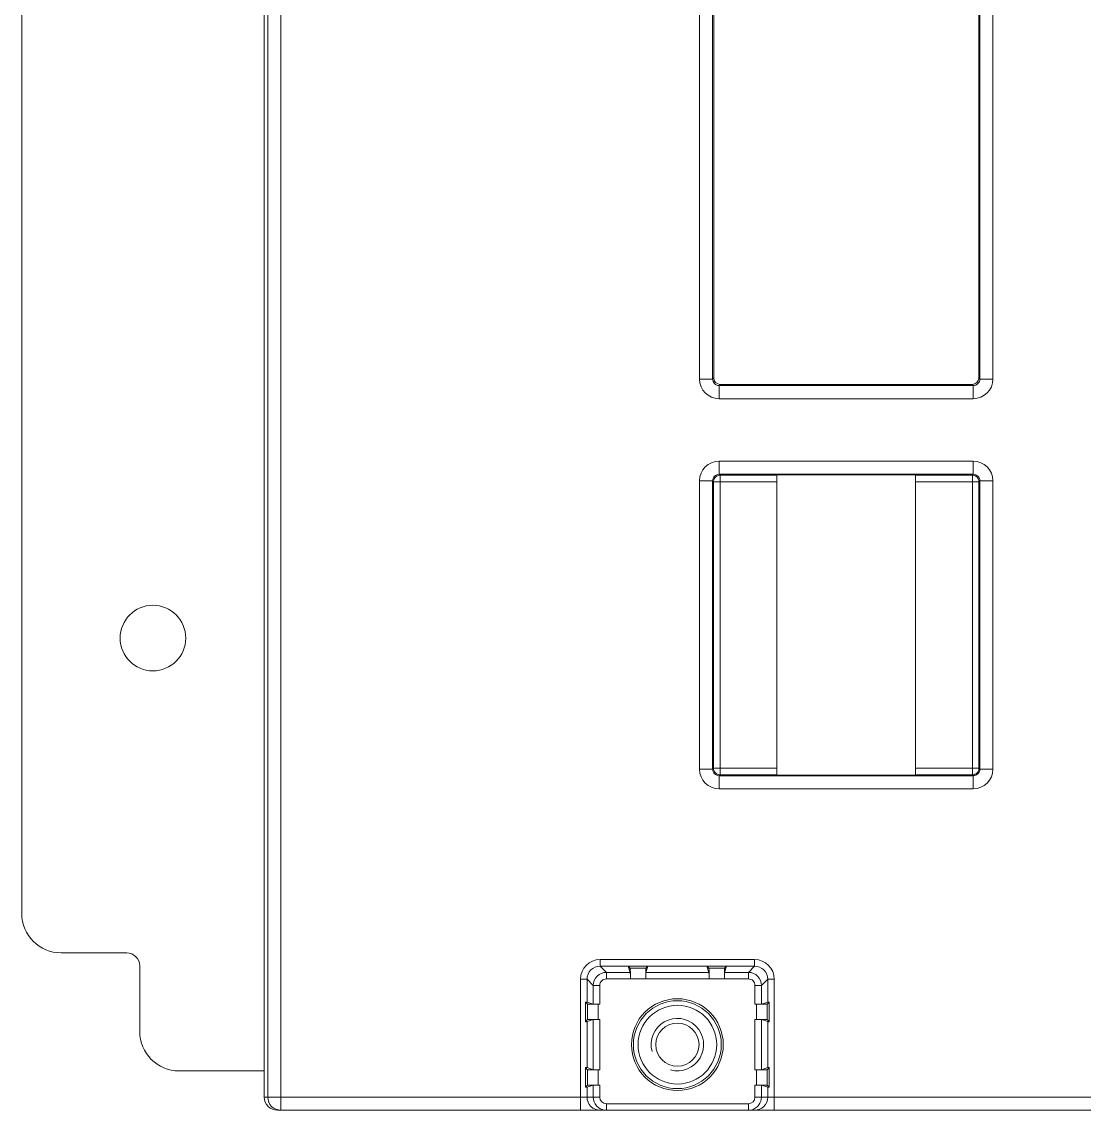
# Model space of a CAD drawing. Header units: millimetres. Extents: x 33157 to 59611, y -29750 to 1750.
# Drawn here: x 54884 to 54965, y 208.7 to 291.7 of the extents above; entities that cross this region are included whole.
import ezdxf

# ---------------------------------------------------------------- set-up
doc = ezdxf.new("R2010")
doc.units = ezdxf.units.MM
doc.layers.add('layer 1', color=7, linetype='Continuous', lineweight=18)
doc.layers.add('YOUCEGUDINGEDXF_CONTINUOUS_LINE', color=7, linetype='Continuous', lineweight=18)

msp = doc.modelspace()

# ---------------------------------------------------------------- linework, layer by layer
at = {"layer": 'layer 1', "lineweight": 9}
for p, q in [((54903.77, 374.666), (54903.77, 208.666)), ((54902.505, 373.666), (54902.505, 209.666)), ((54902.77, 373.666), (54902.77, 209.666)), ((54935.693, 319.257), (54935.693, 264.425)), ((54936.693, 319.257), (54936.693, 264.425)), ((54936.779, 319.172), (54936.779, 264.51)), ((54956.991, 319.172), (54956.991, 264.51)), ((54957.076, 319.257), (54957.076, 264.425)), ((54958.076, 319.257), (54958.076, 264.425)), ((54936.693, 264.425), (54936.693, 264.425)), ((54936.779, 264.51), (54936.779, 264.51)), ((54937.279, 264.01), (54937.279, 264.01)), ((54956.491, 264.01), (54956.491, 264.01)), ((54958.076, 264.425), (54958.076, 264.425)), ((54937.193, 263.925), (54937.193, 263.925)), ((54937.193, 263.925), (54937.193, 262.925)), ((54956.576, 263.925), (54956.576, 263.925)), ((54956.576, 263.925), (54956.576, 262.925)), ((54956.576, 263.925), (54956.576, 263.925)), ((54956.576, 262.925), (54956.576, 262.925)), ((54937.193, 258.157), (54937.193, 258.157)), ((54937.193, 258.157), (54937.193, 257.157)), ((54956.576, 258.157), (54956.576, 258.157)), ((54956.576, 258.157), (54956.576, 257.157)), ((54956.576, 258.157), (54956.576, 258.157)), ((54935.693, 256.657), (54935.693, 256.657)), ((54935.693, 256.657), (54935.693, 234.675)), ((54936.693, 256.657), (54936.693, 256.657)), ((54936.693, 256.657), (54936.693, 234.675)), ((54936.693, 256.657), (54936.693, 256.657)), ((54936.762, 256.589), (54936.762, 256.589)), ((54936.762, 256.589), (54936.762, 234.743)), ((54937.262, 257.089), (54937.262, 257.089)), ((54937.262, 257.089), (54937.262, 234.243)), ((54941.598, 256.589), (54941.598, 256.589)), ((54941.598, 256.589), (54941.598, 234.743)), ((54941.598, 256.589), (54941.598, 256.589)), ((54941.602, 257.089), (54941.602, 257.089)), ((54941.633, 257.12), (54941.633, 257.12)), ((54952.137, 257.12), (54952.137, 257.12)), ((54952.172, 256.589), (54952.172, 256.589)), ((54952.172, 256.589), (54952.172, 234.743)), ((54956.508, 257.089), (54956.508, 257.089)), ((54956.508, 257.089), (54956.508, 234.243)), ((54956.508, 257.089), (54956.508, 257.089)), ((54956.576, 257.157), (54956.576, 257.157)), ((54956.576, 257.157), (54956.576, 257.157)), ((54957.008, 256.589), (54957.008, 256.589)), ((54957.008, 256.589), (54957.008, 234.743)), ((54957.008, 256.589), (54957.008, 256.589)), ((54957.076, 256.657), (54957.076, 256.657)), ((54957.076, 256.657), (54957.076, 234.675)), ((54957.076, 256.657), (54957.076, 256.657)), ((54958.076, 256.657), (54958.076, 256.657)), ((54958.076, 256.657), (54958.076, 234.675)), ((54958.076, 256.657), (54958.076, 256.657)), ((54936.693, 234.675), (54936.693, 234.675)), ((54936.762, 234.743), (54936.762, 234.743)), ((54937.193, 234.175), (54937.193, 234.175)), ((54937.193, 234.175), (54937.193, 233.175)), ((54937.262, 234.243), (54937.262, 234.243)), ((54941.598, 234.743), (54941.598, 234.743)), ((54941.602, 234.243), (54941.602, 234.243)), ((54952.137, 234.212), (54952.137, 234.212)), ((54952.167, 234.243), (54952.167, 234.243)), ((54956.508, 234.243), (54956.508, 234.243)), ((54956.576, 234.175), (54956.576, 234.175)), ((54956.576, 234.175), (54956.576, 233.175)), ((54956.576, 234.175), (54956.576, 234.175)), ((54957.008, 234.743), (54957.008, 234.743)), ((54958.076, 234.675), (54958.076, 234.675)), ((54956.576, 233.175), (54956.576, 233.175)), ((54928.117, 220.153), (54928.117, 220.153)), ((54928.117, 220.153), (54928.117, 219.653)), ((54939.892, 220.153), (54939.892, 220.153)), ((54939.892, 220.153), (54939.892, 219.653)), ((54939.892, 220.153), (54939.892, 220.153)), ((54928.589, 219.181), (54928.589, 219.181)), ((54928.589, 219.181), (54928.589, 218.681)), ((54930.259, 219.653), (54930.259, 219.653)), ((54930.416, 219.181), (54930.416, 219.181)), ((54931.596, 219.507), (54931.596, 219.507)), ((54931.751, 219.663), (54931.751, 219.663)), ((54931.751, 219.663), (54931.751, 219.663)), ((54931.751, 219.653), (54931.751, 219.653)), ((54936.259, 219.653), (54936.259, 219.653)), ((54936.416, 219.181), (54936.416, 219.181)), ((54937.596, 219.507), (54937.596, 219.507)), ((54937.751, 219.663), (54937.751, 219.663)), ((54937.751, 219.663), (54937.751, 219.663)), ((54937.751, 219.653), (54937.751, 219.653)), ((54939.42, 219.181), (54939.42, 219.181)), ((54939.42, 219.181), (54939.42, 218.681)), ((54939.42, 219.181), (54939.42, 219.181)), ((54939.892, 219.653), (54939.892, 219.653)), ((54939.892, 219.653), (54939.892, 219.653)), ((54926.618, 218.654), (54926.618, 218.654)), ((54926.618, 218.654), (54926.618, 208.666)), ((54927.118, 218.654), (54927.118, 218.654)), ((54927.118, 218.654), (54927.118, 216.912)), ((54927.118, 218.654), (54927.118, 218.654)), ((54930.421, 218.694), (54930.421, 218.694)), ((54937.589, 218.694), (54937.589, 218.694)), ((54940.892, 218.654), (54940.892, 218.654)), ((54940.892, 218.654), (54940.892, 216.912)), ((54940.892, 218.654), (54940.892, 218.654)), ((54941.392, 218.654), (54941.392, 218.654)), ((54941.392, 218.654), (54941.392, 208.666)), ((54941.392, 218.654), (54941.392, 218.654)), ((54927.59, 218.182), (54927.59, 218.182)), ((54927.59, 218.182), (54927.59, 216.755)), ((54928.089, 218.182), (54928.089, 218.182)), ((54928.089, 218.182), (54928.089, 216.75)), ((54928.089, 218.182), (54928.089, 218.182)), ((54939.92, 218.182), (54939.92, 218.182)), ((54939.92, 218.182), (54939.92, 216.75)), ((54940.42, 218.182), (54940.42, 218.182)), ((54940.42, 218.182), (54940.42, 216.755)), ((54940.42, 218.182), (54940.42, 218.182)), ((54927.006, 216.914), (54927.006, 216.914)), ((54927.006, 216.914), (54927.006, 215.418)), ((54927.164, 216.757), (54927.164, 216.757)), ((54927.164, 216.757), (54927.164, 215.575)), ((54927.964, 216.75), (54927.964, 216.75)), ((54927.964, 216.75), (54927.964, 215.582)), ((54928.089, 216.75), (54928.089, 216.75)), ((54940.046, 216.75), (54940.046, 216.75)), ((54940.046, 216.75), (54940.046, 215.582)), ((54940.046, 216.75), (54940.046, 216.75)), ((54940.846, 216.757), (54940.846, 216.757)), ((54940.846, 216.757), (54940.846, 215.575)), ((54940.892, 216.912), (54940.892, 216.912)), ((54941.003, 216.914), (54941.003, 216.914)), ((54941.003, 216.914), (54941.003, 215.418)), ((54941.003, 216.914), (54941.003, 216.914)), ((54927.118, 215.42), (54927.118, 215.42)), ((54927.118, 215.42), (54927.118, 211.912)), ((54927.164, 215.575), (54927.164, 215.575)), ((54927.59, 215.578), (54927.59, 215.578)), ((54927.59, 215.578), (54927.59, 211.755)), ((54927.59, 215.578), (54927.59, 215.578)), ((54928.089, 215.582), (54928.089, 215.582)), ((54928.089, 215.582), (54928.089, 211.75)), ((54928.089, 215.582), (54928.089, 215.582)), ((54939.92, 215.582), (54939.92, 215.582)), ((54939.92, 215.582), (54939.92, 211.75)), ((54940.046, 215.582), (54940.046, 215.582)), ((54940.42, 215.578), (54940.42, 215.578)), ((54940.42, 215.578), (54940.42, 211.755)), ((54940.892, 215.42), (54940.892, 215.42)), ((54940.892, 215.42), (54940.892, 211.912)), ((54927.006, 211.914), (54927.006, 211.914)), ((54927.006, 211.914), (54927.006, 210.418)), ((54927.164, 211.757), (54927.164, 211.757)), ((54927.164, 211.757), (54927.164, 210.575)), ((54927.964, 211.75), (54927.964, 211.75)), ((54927.964, 211.75), (54927.964, 210.582)), ((54928.089, 211.75), (54928.089, 211.75)), ((54940.046, 211.75), (54940.046, 211.75)), ((54940.046, 211.75), (54940.046, 210.582)), ((54940.046, 211.75), (54940.046, 211.75)), ((54940.846, 211.757), (54940.846, 211.757)), ((54940.846, 211.757), (54940.846, 210.575)), ((54940.892, 211.912), (54940.892, 211.912)), ((54941.003, 211.914), (54941.003, 211.914)), ((54941.003, 211.914), (54941.003, 210.418)), ((54941.003, 211.914), (54941.003, 211.914)), ((54927.118, 210.42), (54927.118, 210.42)), ((54927.118, 210.42), (54927.118, 209.666)), ((54927.164, 210.575), (54927.164, 210.575)), ((54927.59, 210.578), (54927.59, 210.578)), ((54927.59, 210.578), (54927.59, 209.666)), ((54927.59, 210.578), (54927.59, 210.578)), ((54928.089, 210.582), (54928.089, 210.582)), ((54928.089, 210.582), (54928.089, 209.666)), ((54928.089, 210.582), (54928.089, 210.582)), ((54939.92, 210.582), (54939.92, 210.582)), ((54939.92, 210.582), (54939.92, 209.666)), ((54940.046, 210.582), (54940.046, 210.582)), ((54940.42, 210.578), (54940.42, 210.578)), ((54940.42, 210.578), (54940.42, 209.666)), ((54940.892, 210.42), (54940.892, 210.42)), ((54940.892, 210.42), (54940.892, 209.666)), ((54928.089, 209.666), (54928.089, 209.666)), ((54928.59, 209.166), (54928.59, 209.166)), ((54928.59, 209.166), (54928.59, 208.666)), ((54939.42, 209.166), (54939.42, 209.166)), ((54939.42, 209.166), (54939.42, 208.666)), ((54939.42, 209.166), (54939.42, 209.166))]:
    msp.add_line(p, q, dxfattribs=at)
for points in [[(54935.693, 264.425), (54935.693, 264.425), (54936.693, 264.425), (54936.693, 264.425)], [(54935.694, 264.425), (54935.694, 263.596), (54936.365, 262.925), (54937.193, 262.925)], [(54936.779, 264.51), (54936.779, 264.51), (54936.693, 264.425), (54936.693, 264.425)], [(54936.779, 264.51), (54936.779, 264.234), (54937.003, 264.01), (54937.279, 264.01)], [(54956.491, 264.01), (54956.491, 264.01), (54937.279, 264.01), (54937.279, 264.01)], [(54937.279, 264.01), (54937.279, 264.01), (54937.193, 263.925), (54937.193, 263.925)], [(54956.491, 264.01), (54956.491, 264.01), (54956.576, 263.925), (54956.576, 263.925)], [(54956.491, 264.01), (54956.767, 264.01), (54956.991, 264.234), (54956.991, 264.51)], [(54956.576, 262.925), (54957.405, 262.925), (54958.076, 263.596), (54958.076, 264.425)], [(54956.991, 264.51), (54956.991, 264.51), (54957.076, 264.425), (54957.076, 264.425)], [(54958.076, 264.425), (54958.076, 264.425), (54957.076, 264.425), (54957.076, 264.425)], [(54956.576, 263.925), (54956.576, 263.925), (54937.193, 263.925), (54937.193, 263.925)], [(54956.576, 262.925), (54956.576, 262.925), (54937.193, 262.925), (54937.193, 262.925)], [(54937.193, 258.157), (54936.365, 258.157), (54935.694, 257.486), (54935.693, 256.657)], [(54937.193, 258.157), (54937.193, 258.157), (54956.576, 258.157), (54956.576, 258.157)], [(54958.076, 256.657), (54958.076, 257.486), (54957.405, 258.157), (54956.576, 258.157)], [(54935.693, 256.657), (54935.693, 256.657), (54936.693, 256.657), (54936.693, 256.657)], [(54936.762, 256.589), (54936.762, 256.589), (54936.693, 256.657), (54936.693, 256.657)], [(54936.762, 256.589), (54936.762, 256.589), (54941.598, 256.589), (54941.598, 256.589)], [(54936.765, 256.643), (54936.763, 256.625), (54936.762, 256.607), (54936.762, 256.589)], [(54936.908, 256.943), (54936.83, 256.864), (54936.776, 256.753), (54936.765, 256.643)], [(54937.262, 257.089), (54937.134, 257.089), (54936.998, 257.033), (54936.908, 256.943)], [(54937.193, 257.157), (54937.193, 257.157), (54956.576, 257.157), (54956.576, 257.157)], [(54937.262, 257.089), (54937.262, 257.089), (54937.193, 257.157), (54937.193, 257.157)], [(54941.602, 257.089), (54941.602, 257.089), (54937.262, 257.089), (54937.262, 257.089)], [(54941.633, 257.12), (54941.633, 257.12), (54952.137, 257.12), (54952.137, 257.12)], [(54941.602, 257.089), (54941.6, 257.087), (54941.598, 256.864), (54941.598, 256.589)], [(54941.602, 257.089), (54941.602, 257.089), (54941.633, 257.12), (54941.633, 257.12)], [(54952.167, 257.089), (54952.167, 257.089), (54952.137, 257.12), (54952.137, 257.12)], [(54956.508, 257.089), (54956.508, 257.089), (54952.167, 257.089), (54952.167, 257.089)], [(54957.008, 256.589), (54957.008, 256.589), (54952.172, 256.589), (54952.172, 256.589)], [(54952.172, 256.589), (54952.172, 256.864), (54952.17, 257.087), (54952.167, 257.089)], [(54956.576, 257.157), (54956.576, 257.157), (54956.508, 257.089), (54956.508, 257.089)], [(54956.561, 257.086), (54956.544, 257.088), (54956.526, 257.089), (54956.508, 257.089)], [(54956.862, 256.943), (54956.783, 257.021), (54956.672, 257.074), (54956.561, 257.086)], [(54957.008, 256.589), (54957.008, 256.717), (54956.952, 256.853), (54956.862, 256.943)], [(54957.076, 256.657), (54957.076, 256.657), (54957.008, 256.589), (54957.008, 256.589)], [(54958.076, 256.657), (54958.076, 256.657), (54957.076, 256.657), (54957.076, 256.657)], [(54935.693, 234.675), (54935.693, 234.675), (54936.693, 234.675), (54936.693, 234.675)], [(54935.694, 234.675), (54935.694, 233.846), (54936.365, 233.175), (54937.193, 233.175)], [(54936.762, 234.743), (54936.762, 234.743), (54936.693, 234.675), (54936.693, 234.675)], [(54936.762, 234.743), (54936.762, 234.743), (54941.598, 234.743), (54941.598, 234.743)], [(54936.762, 234.743), (54936.762, 234.615), (54936.818, 234.48), (54936.908, 234.389)], [(54936.908, 234.389), (54936.987, 234.311), (54937.098, 234.258), (54937.208, 234.246)], [(54956.576, 234.175), (54956.576, 234.175), (54937.193, 234.175), (54937.193, 234.175)], [(54937.262, 234.243), (54937.262, 234.243), (54937.193, 234.175), (54937.193, 234.175)], [(54937.208, 234.246), (54937.226, 234.244), (54937.244, 234.243), (54937.262, 234.243)], [(54937.262, 234.243), (54937.262, 234.243), (54941.602, 234.243), (54941.602, 234.243)], [(54941.633, 234.212), (54941.633, 234.212), (54952.137, 234.212), (54952.137, 234.212)], [(54941.598, 234.743), (54941.598, 234.468), (54941.6, 234.245), (54941.602, 234.243)], [(54941.602, 234.243), (54941.602, 234.243), (54941.633, 234.212), (54941.633, 234.212)], [(54952.167, 234.243), (54952.167, 234.243), (54952.137, 234.212), (54952.137, 234.212)], [(54952.167, 234.243), (54952.167, 234.243), (54956.508, 234.243), (54956.508, 234.243)], [(54952.172, 234.743), (54952.172, 234.743), (54957.008, 234.743), (54957.008, 234.743)], [(54952.167, 234.243), (54952.17, 234.245), (54952.172, 234.468), (54952.172, 234.743)], [(54956.508, 234.243), (54956.636, 234.243), (54956.771, 234.299), (54956.862, 234.389)], [(54956.508, 234.243), (54956.508, 234.243), (54956.576, 234.175), (54956.576, 234.175)], [(54956.576, 233.175), (54957.405, 233.175), (54958.076, 233.846), (54958.076, 234.675)], [(54956.862, 234.389), (54956.94, 234.468), (54956.993, 234.579), (54957.005, 234.69)], [(54957.005, 234.69), (54957.007, 234.707), (54957.008, 234.725), (54957.008, 234.743)], [(54957.008, 234.743), (54957.008, 234.743), (54957.076, 234.675), (54957.076, 234.675)], [(54958.076, 234.675), (54958.076, 234.675), (54957.076, 234.675), (54957.076, 234.675)], [(54956.576, 233.175), (54956.576, 233.175), (54937.193, 233.175), (54937.193, 233.175)], [(54928.117, 220.153), (54927.289, 220.153), (54926.618, 219.482), (54926.618, 218.654)], [(54939.892, 220.153), (54939.892, 220.153), (54928.117, 220.153), (54928.117, 220.153)], [(54941.392, 218.654), (54941.392, 219.482), (54940.721, 220.153), (54939.892, 220.153)], [(54928.589, 219.181), (54928.037, 219.181), (54927.59, 218.734), (54927.59, 218.182)], [(54930.259, 219.653), (54930.259, 219.653), (54928.117, 219.653), (54928.117, 219.653)], [(54928.589, 219.181), (54928.589, 219.181), (54928.117, 219.653), (54928.117, 219.653)], [(54930.416, 219.181), (54930.416, 219.181), (54928.589, 219.181), (54928.589, 219.181)], [(54931.751, 219.663), (54931.751, 219.663), (54930.258, 219.663), (54930.258, 219.663)], [(54930.259, 219.662), (54930.259, 219.662), (54930.258, 219.663), (54930.258, 219.663)], [(54930.414, 219.507), (54930.414, 219.507), (54930.259, 219.658), (54930.259, 219.658)], [(54930.259, 219.653), (54930.259, 219.653), (54930.416, 219.181), (54930.416, 219.181)], [(54931.596, 219.507), (54931.596, 219.507), (54930.414, 219.507), (54930.414, 219.507)], [(54936.416, 219.181), (54936.416, 219.181), (54931.593, 219.181), (54931.593, 219.181)], [(54931.751, 219.653), (54931.751, 219.653), (54931.593, 219.181), (54931.593, 219.181)], [(54931.596, 219.507), (54931.596, 219.507), (54931.751, 219.663), (54931.751, 219.663)], [(54936.259, 219.653), (54936.259, 219.653), (54931.751, 219.653), (54931.751, 219.653)], [(54937.751, 219.663), (54937.751, 219.663), (54936.258, 219.663), (54936.258, 219.663)], [(54936.259, 219.662), (54936.259, 219.662), (54936.258, 219.663), (54936.258, 219.663)], [(54936.414, 219.507), (54936.414, 219.507), (54936.259, 219.658), (54936.259, 219.658)], [(54936.259, 219.653), (54936.259, 219.653), (54936.416, 219.181), (54936.416, 219.181)], [(54937.596, 219.507), (54937.596, 219.507), (54936.414, 219.507), (54936.414, 219.507)], [(54939.42, 219.181), (54939.42, 219.181), (54937.593, 219.181), (54937.593, 219.181)], [(54937.751, 219.653), (54937.751, 219.653), (54937.593, 219.181), (54937.593, 219.181)], [(54937.596, 219.507), (54937.596, 219.507), (54937.751, 219.663), (54937.751, 219.663)], [(54939.892, 219.653), (54939.892, 219.653), (54937.751, 219.653), (54937.751, 219.653)], [(54939.42, 219.181), (54939.42, 219.181), (54939.892, 219.653), (54939.892, 219.653)], [(54940.42, 218.182), (54940.42, 218.734), (54939.972, 219.181), (54939.42, 219.181)], [(54926.618, 218.654), (54926.618, 218.654), (54927.118, 218.654), (54927.118, 218.654)], [(54927.59, 218.182), (54927.59, 218.182), (54927.118, 218.654), (54927.118, 218.654)], [(54930.421, 218.694), (54930.421, 218.694), (54928.589, 218.681), (54928.589, 218.681)], [(54937.589, 218.694), (54937.589, 218.694), (54930.421, 218.694), (54930.421, 218.694)], [(54939.42, 218.681), (54939.42, 218.681), (54937.589, 218.694), (54937.589, 218.694)], [(54940.42, 218.182), (54940.42, 218.182), (54940.892, 218.654), (54940.892, 218.654)], [(54941.392, 218.654), (54941.392, 218.654), (54940.892, 218.654), (54940.892, 218.654)], [(54928.089, 218.182), (54928.089, 218.182), (54927.59, 218.182), (54927.59, 218.182)], [(54939.92, 218.182), (54939.92, 218.182), (54940.42, 218.182), (54940.42, 218.182)], [(54927.164, 216.757), (54927.164, 216.757), (54927.006, 216.914), (54927.006, 216.914)], [(54927.118, 216.912), (54927.115, 216.913), (54927.076, 216.914), (54927.006, 216.914)], [(54927.118, 216.912), (54927.118, 216.912), (54927.59, 216.755), (54927.59, 216.755)], [(54927.164, 216.757), (54927.168, 216.753), (54927.525, 216.75), (54927.964, 216.75)], [(54927.59, 216.755), (54927.597, 216.752), (54927.818, 216.75), (54928.089, 216.75)], [(54928.089, 216.75), (54928.089, 216.75), (54927.964, 216.75), (54927.964, 216.75)], [(54939.92, 216.75), (54939.92, 216.75), (54940.046, 216.75), (54940.046, 216.75)], [(54940.892, 216.912), (54940.892, 216.912), (54940.42, 216.755), (54940.42, 216.755)], [(54940.846, 216.757), (54940.846, 216.757), (54941.003, 216.914), (54941.003, 216.914)], [(54941.003, 216.914), (54940.934, 216.914), (54940.895, 216.913), (54940.892, 216.912)], [(54927.164, 215.575), (54927.164, 215.575), (54927.006, 215.418), (54927.006, 215.418)], [(54927.006, 215.418), (54927.076, 215.418), (54927.115, 215.419), (54927.118, 215.42)], [(54927.118, 215.42), (54927.118, 215.42), (54927.59, 215.578), (54927.59, 215.578)], [(54928.089, 215.582), (54928.089, 215.582), (54927.964, 215.582), (54927.964, 215.582)], [(54939.92, 215.582), (54939.92, 215.582), (54940.046, 215.582), (54940.046, 215.582)], [(54940.42, 215.578), (54940.413, 215.58), (54940.191, 215.582), (54939.92, 215.582)], [(54940.846, 215.575), (54940.842, 215.579), (54940.485, 215.582), (54940.046, 215.582)], [(54940.892, 215.42), (54940.892, 215.42), (54940.42, 215.578), (54940.42, 215.578)], [(54940.846, 215.575), (54940.846, 215.575), (54941.003, 215.418), (54941.003, 215.418)], [(54940.892, 215.42), (54940.895, 215.419), (54940.934, 215.418), (54941.003, 215.418)], [(54927.164, 211.757), (54927.164, 211.757), (54927.006, 211.914), (54927.006, 211.914)], [(54927.118, 211.912), (54927.115, 211.913), (54927.076, 211.914), (54927.006, 211.914)], [(54927.118, 211.912), (54927.118, 211.912), (54927.59, 211.755), (54927.59, 211.755)], [(54927.164, 211.757), (54927.168, 211.753), (54927.525, 211.75), (54927.964, 211.75)], [(54927.59, 211.755), (54927.597, 211.752), (54927.818, 211.75), (54928.089, 211.75)], [(54928.089, 211.75), (54928.089, 211.75), (54927.964, 211.75), (54927.964, 211.75)], [(54939.92, 211.75), (54939.92, 211.75), (54940.046, 211.75), (54940.046, 211.75)], [(54940.892, 211.912), (54940.892, 211.912), (54940.42, 211.755), (54940.42, 211.755)], [(54940.846, 211.757), (54940.846, 211.757), (54941.003, 211.914), (54941.003, 211.914)], [(54941.003, 211.914), (54940.934, 211.914), (54940.895, 211.913), (54940.892, 211.912)], [(54927.164, 210.575), (54927.164, 210.575), (54927.006, 210.418), (54927.006, 210.418)], [(54927.006, 210.418), (54927.076, 210.418), (54927.115, 210.419), (54927.118, 210.42)], [(54927.118, 210.42), (54927.118, 210.42), (54927.59, 210.578), (54927.59, 210.578)], [(54928.089, 210.582), (54928.089, 210.582), (54927.964, 210.582), (54927.964, 210.582)], [(54939.92, 210.582), (54939.92, 210.582), (54940.046, 210.582), (54940.046, 210.582)], [(54940.42, 210.578), (54940.413, 210.58), (54940.191, 210.582), (54939.92, 210.582)], [(54940.846, 210.575), (54940.842, 210.579), (54940.485, 210.582), (54940.046, 210.582)], [(54940.892, 210.42), (54940.892, 210.42), (54940.42, 210.578), (54940.42, 210.578)], [(54940.846, 210.575), (54940.846, 210.575), (54941.003, 210.418), (54941.003, 210.418)], [(54940.892, 210.42), (54940.895, 210.419), (54940.934, 210.418), (54941.003, 210.418)], [(54902.505, 209.666), (54902.505, 209.666), (54928.089, 209.666), (54928.089, 209.666)], [(54927.118, 209.666), (54927.118, 209.401), (54927.223, 209.147), (54927.41, 208.959)], [(54927.59, 209.666), (54927.59, 209.418), (54927.682, 209.178), (54927.849, 208.994)], [(54928.089, 209.666), (54928.089, 209.39), (54928.313, 209.166), (54928.59, 209.166)], [(54928.59, 209.166), (54928.59, 209.166), (54939.42, 209.166), (54939.42, 209.166)], [(54939.42, 209.166), (54939.696, 209.166), (54939.92, 209.39), (54939.92, 209.666)], [(54939.92, 209.666), (54939.92, 209.666), (54982.089, 209.666), (54982.089, 209.666)], [(54940.221, 209.068), (54940.347, 209.236), (54940.42, 209.456), (54940.42, 209.666)], [(54940.599, 208.959), (54940.787, 209.147), (54940.892, 209.401), (54940.892, 209.666)], [(54903.505, 208.666), (54903.505, 208.666), (55189.504, 208.666), (55189.504, 208.666)], [(54927.41, 208.959), (54927.598, 208.771), (54927.852, 208.666), (54928.117, 208.666)], [(54927.849, 208.994), (54927.892, 208.946), (54927.94, 208.903), (54927.992, 208.865)], [(54927.992, 208.865), (54928.16, 208.739), (54928.38, 208.666), (54928.59, 208.666)], [(54939.42, 208.666), (54939.669, 208.666), (54939.908, 208.759), (54940.092, 208.926)], [(54939.892, 208.666), (54940.158, 208.666), (54940.412, 208.771), (54940.599, 208.959)], [(54940.092, 208.926), (54940.14, 208.969), (54940.183, 209.017), (54940.221, 209.068)]]:
    msp.add_open_spline(points, degree=3, dxfattribs=at)
for points, knots in [([(54936.693, 264.425), (54936.693, 264.292), (54936.746, 264.165), (54936.84, 264.071), (54936.934, 263.977), (54937.061, 263.925), (54937.193, 263.925)], [0, 0, 0, 0, 171064.293022, 171064.293022, 171064.293022, 342128.586045, 342128.586045, 342128.586045, 342128.586045]), ([(54956.576, 263.925), (54956.709, 263.925), (54956.836, 263.977), (54956.93, 264.071), (54957.023, 264.165), (54957.076, 264.292), (54957.076, 264.425)], [0, 0, 0, 0, 171126.946213, 171126.946213, 171126.946213, 342253.892425, 342253.892425, 342253.892425, 342253.892425]), ([(54937.193, 257.157), (54937.061, 257.157), (54936.934, 257.105), (54936.84, 257.011), (54936.746, 256.917), (54936.693, 256.79), (54936.693, 256.657)], [0, 0, 0, 0, 171075.307814, 171075.307814, 171075.307814, 342150.615629, 342150.615629, 342150.615629, 342150.615629]), ([(54957.076, 256.657), (54957.076, 256.79), (54957.023, 256.917), (54956.93, 257.011), (54956.836, 257.105), (54956.709, 257.157), (54956.576, 257.157)], [0, 0, 0, 0, 171137.961016, 171137.961016, 171137.961016, 342275.922032, 342275.922032, 342275.922032, 342275.922032]), ([(54936.693, 234.675), (54936.693, 234.542), (54936.746, 234.415), (54936.84, 234.321), (54936.934, 234.227), (54937.061, 234.175), (54937.193, 234.175)], [0, 0, 0, 0, 171110.41979, 171110.41979, 171110.41979, 342220.83958, 342220.83958, 342220.83958, 342220.83958]), ([(54956.576, 234.175), (54956.709, 234.175), (54956.836, 234.227), (54956.93, 234.321), (54957.023, 234.415), (54957.076, 234.542), (54957.076, 234.675)], [0, 0, 0, 0, 171173.073026, 171173.073026, 171173.073026, 342346.146052, 342346.146052, 342346.146052, 342346.146052]), ([(54928.117, 219.653), (54927.852, 219.653), (54927.598, 219.548), (54927.41, 219.361), (54927.223, 219.173), (54927.117, 218.919), (54927.118, 218.654)], [0, 0, 0, 0, 171103.859056, 171103.859056, 171103.859056, 342207.718112, 342207.718112, 342207.718112, 342207.718112]), ([(54930.421, 218.694), (54930.421, 218.797), (54930.421, 218.9), (54930.42, 219.003), (54930.42, 219.05), (54930.42, 219.096), (54930.419, 219.143), (54930.419, 219.184), (54930.419, 219.225), (54930.419, 219.266), (54930.418, 219.3), (54930.417, 219.333), (54930.418, 219.367), (54930.418, 219.393), (54930.419, 219.419), (54930.416, 219.443), (54930.415, 219.458), (54930.412, 219.473), (54930.415, 219.49), (54930.416, 219.497), (54930.418, 219.503), (54930.414, 219.507)], [0, 0, 0, 0, 143440.444304, 143440.444304, 143440.444304, 286880.888608, 286880.888608, 286880.888608, 430321.332912, 430321.332912, 430321.332912, 573761.777215, 573761.777215, 573761.777215, 717202.221519, 717202.221519, 717202.221519, 860642.665823, 860642.665823, 860642.665823, 1004083.110127, 1004083.110127, 1004083.110127, 1004083.110127]), ([(54930.421, 218.694), (54930.421, 218.756), (54930.42, 218.817), (54930.42, 218.879), (54930.42, 218.931), (54930.421, 218.983), (54930.419, 219.035), (54930.418, 219.07), (54930.415, 219.105), (54930.418, 219.141), (54930.419, 219.155), (54930.421, 219.169), (54930.416, 219.181)], [0, 0, 0, 0, 151732.121517, 151732.121517, 151732.121517, 303464.243034, 303464.243034, 303464.243034, 455196.36455, 455196.36455, 455196.36455, 606928.486067, 606928.486067, 606928.486067, 606928.486067]), ([(54931.596, 219.507), (54931.592, 219.503), (54931.594, 219.497), (54931.595, 219.49), (54931.597, 219.473), (54931.595, 219.458), (54931.593, 219.443), (54931.591, 219.419), (54931.592, 219.393), (54931.592, 219.367), (54931.592, 219.333), (54931.591, 219.3), (54931.591, 219.266), (54931.59, 219.225), (54931.59, 219.184), (54931.59, 219.143), (54931.59, 219.096), (54931.59, 219.05), (54931.589, 219.003), (54931.589, 218.9), (54931.589, 218.797), (54931.589, 218.694)], [0, 0, 0, 0, 143443.719515, 143443.719515, 143443.719515, 286887.439029, 286887.439029, 286887.439029, 430331.158544, 430331.158544, 430331.158544, 573774.878058, 573774.878058, 573774.878058, 717218.597573, 717218.597573, 717218.597573, 860662.317087, 860662.317087, 860662.317087, 1004106.036602, 1004106.036602, 1004106.036602, 1004106.036602]), ([(54931.589, 218.694), (54931.589, 218.756), (54931.59, 218.817), (54931.589, 218.879), (54931.589, 218.931), (54931.588, 218.983), (54931.59, 219.035), (54931.592, 219.07), (54931.594, 219.105), (54931.592, 219.141), (54931.591, 219.155), (54931.589, 219.169), (54931.593, 219.181)], [0, 0, 0, 0, 151735.36235, 151735.36235, 151735.36235, 303470.7247, 303470.7247, 303470.7247, 455206.08705, 455206.08705, 455206.08705, 606941.4494, 606941.4494, 606941.4494, 606941.4494]), ([(54936.421, 218.694), (54936.421, 218.797), (54936.421, 218.9), (54936.42, 219.003), (54936.42, 219.05), (54936.42, 219.096), (54936.419, 219.143), (54936.419, 219.184), (54936.419, 219.225), (54936.419, 219.266), (54936.418, 219.3), (54936.417, 219.333), (54936.418, 219.367), (54936.418, 219.393), (54936.419, 219.419), (54936.416, 219.443), (54936.415, 219.458), (54936.412, 219.473), (54936.415, 219.49), (54936.416, 219.497), (54936.418, 219.503), (54936.414, 219.507)], [0, 0, 0, 0, 143456.141682, 143456.141682, 143456.141682, 286912.283363, 286912.283363, 286912.283363, 430368.425045, 430368.425045, 430368.425045, 573824.566727, 573824.566727, 573824.566727, 717280.708408, 717280.708408, 717280.708408, 860736.85009, 860736.85009, 860736.85009, 1004192.991772, 1004192.991772, 1004192.991772, 1004192.991772]), ([(54936.421, 218.694), (54936.421, 218.756), (54936.42, 218.817), (54936.42, 218.879), (54936.42, 218.931), (54936.421, 218.983), (54936.419, 219.035), (54936.418, 219.07), (54936.415, 219.105), (54936.418, 219.141), (54936.419, 219.155), (54936.421, 219.169), (54936.416, 219.181)], [0, 0, 0, 0, 151748.728024, 151748.728024, 151748.728024, 303497.456048, 303497.456048, 303497.456048, 455246.184072, 455246.184072, 455246.184072, 606994.912097, 606994.912097, 606994.912097, 606994.912097]), ([(54937.596, 219.507), (54937.592, 219.503), (54937.594, 219.497), (54937.595, 219.49), (54937.597, 219.473), (54937.595, 219.458), (54937.593, 219.443), (54937.591, 219.419), (54937.592, 219.393), (54937.592, 219.367), (54937.592, 219.333), (54937.591, 219.3), (54937.591, 219.266), (54937.59, 219.225), (54937.59, 219.184), (54937.59, 219.143), (54937.59, 219.096), (54937.59, 219.05), (54937.589, 219.003), (54937.589, 218.9), (54937.589, 218.797), (54937.589, 218.694)], [0, 0, 0, 0, 143459.416892, 143459.416892, 143459.416892, 286918.833784, 286918.833784, 286918.833784, 430378.250677, 430378.250677, 430378.250677, 573837.667569, 573837.667569, 573837.667569, 717297.084461, 717297.084461, 717297.084461, 860756.501353, 860756.501353, 860756.501353, 1004215.918246, 1004215.918246, 1004215.918246, 1004215.918246]), ([(54937.589, 218.694), (54937.589, 218.756), (54937.59, 218.817), (54937.589, 218.879), (54937.589, 218.931), (54937.588, 218.983), (54937.59, 219.035), (54937.592, 219.07), (54937.594, 219.105), (54937.592, 219.141), (54937.591, 219.155), (54937.589, 219.169), (54937.593, 219.181)], [0, 0, 0, 0, 151751.968857, 151751.968857, 151751.968857, 303503.937715, 303503.937715, 303503.937715, 455255.906572, 455255.906572, 455255.906572, 607007.875429, 607007.875429, 607007.875429, 607007.875429]), ([(54940.892, 218.654), (54940.892, 218.919), (54940.787, 219.173), (54940.599, 219.361), (54940.412, 219.548), (54940.158, 219.653), (54939.892, 219.653)], [0, 0, 0, 0, 171144.919969, 171144.919969, 171144.919969, 342289.839939, 342289.839939, 342289.839939, 342289.839939]), ([(54928.589, 218.681), (54928.457, 218.682), (54928.33, 218.629), (54928.236, 218.535), (54928.142, 218.441), (54928.089, 218.314), (54928.089, 218.182)], [0, 0, 0, 0, 171108.126099, 171108.126099, 171108.126099, 342216.252198, 342216.252198, 342216.252198, 342216.252198]), ([(54939.92, 218.182), (54939.92, 218.314), (54939.868, 218.441), (54939.774, 218.535), (54939.68, 218.629), (54939.553, 218.682), (54939.42, 218.681)], [0, 0, 0, 0, 171144.086586, 171144.086586, 171144.086586, 342288.173172, 342288.173172, 342288.173172, 342288.173172]), ([(54937.505, 213.666), (54937.505, 215.599), (54935.938, 217.166), (54934.005, 217.166), (54932.072, 217.166), (54930.505, 215.599), (54930.505, 213.666), (54930.505, 211.733), (54932.072, 210.166), (54934.005, 210.166), (54935.938, 210.166), (54937.505, 211.733), (54937.505, 213.666)], [0, 0, 0, 0, 151736.395947, 151736.395947, 151736.395947, 303472.791894, 303472.791894, 303472.791894, 455209.18784, 455209.18784, 455209.18784, 606945.583787, 606945.583787, 606945.583787, 606945.583787]), ([(54937.355, 213.666), (54937.355, 215.516), (54935.855, 217.016), (54934.005, 217.016), (54932.155, 217.016), (54930.655, 215.516), (54930.655, 213.666), (54930.655, 211.816), (54932.155, 210.316), (54934.005, 210.316), (54935.855, 210.316), (54937.355, 211.816), (54937.355, 213.666)], [0, 0, 0, 0, 151736.964129, 151736.964129, 151736.964129, 303473.928257, 303473.928257, 303473.928257, 455210.892386, 455210.892386, 455210.892386, 606947.856514, 606947.856514, 606947.856514, 606947.856514]), ([(54937.005, 213.666), (54937.005, 215.323), (54935.662, 216.666), (54934.005, 216.666), (54932.348, 216.666), (54931.005, 215.323), (54931.005, 213.666), (54931.005, 212.009), (54932.348, 210.666), (54934.005, 210.666), (54935.662, 210.666), (54937.005, 212.009), (54937.005, 213.666)], [0, 0, 0, 0, 151738.289934, 151738.289934, 151738.289934, 303476.579867, 303476.579867, 303476.579867, 455214.869801, 455214.869801, 455214.869801, 606953.159734, 606953.159734, 606953.159734, 606953.159734]), ([(54940.018, 216.75), (54940.122, 216.75), (54940.227, 216.75), (54940.331, 216.751), (54940.378, 216.751), (54940.426, 216.751), (54940.473, 216.751), (54940.515, 216.752), (54940.557, 216.752), (54940.599, 216.752), (54940.633, 216.753), (54940.668, 216.754), (54940.703, 216.753), (54940.729, 216.753), (54940.755, 216.752), (54940.78, 216.755), (54940.796, 216.756), (54940.811, 216.759), (54940.829, 216.756), (54940.835, 216.755), (54940.842, 216.753), (54940.846, 216.757)], [0, 0, 0, 0, 143469.891085, 143469.891085, 143469.891085, 286939.782169, 286939.782169, 286939.782169, 430409.673254, 430409.673254, 430409.673254, 573879.564338, 573879.564338, 573879.564338, 717349.455423, 717349.455423, 717349.455423, 860819.346508, 860819.346508, 860819.346508, 1004289.237592, 1004289.237592, 1004289.237592, 1004289.237592]), ([(54940.018, 216.75), (54940.069, 216.75), (54940.12, 216.751), (54940.172, 216.751), (54940.215, 216.751), (54940.258, 216.75), (54940.301, 216.752), (54940.329, 216.753), (54940.358, 216.755), (54940.387, 216.753), (54940.398, 216.752), (54940.41, 216.751), (54940.42, 216.755)], [0, 0, 0, 0, 151762.415406, 151762.415406, 151762.415406, 303524.830813, 303524.830813, 303524.830813, 455287.246219, 455287.246219, 455287.246219, 607049.661625, 607049.661625, 607049.661625, 607049.661625]), ([(54927.991, 215.582), (54927.887, 215.582), (54927.783, 215.582), (54927.679, 215.581), (54927.631, 215.581), (54927.584, 215.581), (54927.536, 215.581), (54927.494, 215.581), (54927.452, 215.581), (54927.411, 215.58), (54927.376, 215.579), (54927.342, 215.579), (54927.307, 215.579), (54927.281, 215.579), (54927.254, 215.58), (54927.229, 215.578), (54927.214, 215.576), (54927.199, 215.574), (54927.181, 215.576), (54927.175, 215.577), (54927.168, 215.579), (54927.164, 215.575)], [0, 0, 0, 0, 143437.111031, 143437.111031, 143437.111031, 286874.222062, 286874.222062, 286874.222062, 430311.333093, 430311.333093, 430311.333093, 573748.444124, 573748.444124, 573748.444124, 717185.555156, 717185.555156, 717185.555156, 860622.666187, 860622.666187, 860622.666187, 1004059.777218, 1004059.777218, 1004059.777218, 1004059.777218]), ([(54927.991, 215.582), (54927.94, 215.582), (54927.889, 215.581), (54927.838, 215.581), (54927.795, 215.581), (54927.752, 215.582), (54927.709, 215.58), (54927.68, 215.579), (54927.652, 215.577), (54927.622, 215.579), (54927.611, 215.58), (54927.6, 215.581), (54927.59, 215.578)], [0, 0, 0, 0, 151729.439758, 151729.439758, 151729.439758, 303458.879516, 303458.879516, 303458.879516, 455188.319274, 455188.319274, 455188.319274, 606917.759031, 606917.759031, 606917.759031, 606917.759031]), ([(54933.487, 211.734), (54934.362, 211.5), (54935.284, 211.882), (54935.737, 212.666), (54936.189, 213.45), (54936.059, 214.44), (54935.419, 215.08), (54934.779, 215.72), (54933.789, 215.851), (54933.005, 215.398), (54932.221, 214.946), (54931.839, 214.023), (54932.073, 213.148)], [0, 0, 0, 0, 151745.66278, 151745.66278, 151745.66278, 303491.32556, 303491.32556, 303491.32556, 455236.98834, 455236.98834, 455236.98834, 606982.65112, 606982.65112, 606982.65112, 606982.65112]), ([(54935.655, 213.666), (54935.655, 214.577), (54934.916, 215.316), (54934.005, 215.316), (54933.094, 215.316), (54932.355, 214.577), (54932.355, 213.666), (54932.355, 212.755), (54933.094, 212.016), (54934.005, 212.016), (54934.916, 212.016), (54935.655, 212.755), (54935.655, 213.666)], [0, 0, 0, 0, 151743.404055, 151743.404055, 151743.404055, 303486.80811, 303486.80811, 303486.80811, 455230.212165, 455230.212165, 455230.212165, 606973.616221, 606973.616221, 606973.616221, 606973.616221]), ([(54940.018, 211.75), (54940.122, 211.75), (54940.227, 211.75), (54940.331, 211.751), (54940.378, 211.751), (54940.426, 211.751), (54940.473, 211.751), (54940.515, 211.752), (54940.557, 211.752), (54940.599, 211.752), (54940.633, 211.753), (54940.668, 211.754), (54940.703, 211.753), (54940.729, 211.753), (54940.755, 211.752), (54940.78, 211.755), (54940.796, 211.756), (54940.811, 211.759), (54940.829, 211.756), (54940.835, 211.755), (54940.842, 211.753), (54940.846, 211.757)], [0, 0, 0, 0, 143476.039221, 143476.039221, 143476.039221, 286952.078441, 286952.078441, 286952.078441, 430428.117662, 430428.117662, 430428.117662, 573904.156883, 573904.156883, 573904.156883, 717380.196103, 717380.196103, 717380.196103, 860856.235324, 860856.235324, 860856.235324, 1004332.274545, 1004332.274545, 1004332.274545, 1004332.274545]), ([(54940.018, 211.75), (54940.069, 211.75), (54940.12, 211.751), (54940.172, 211.751), (54940.215, 211.751), (54940.258, 211.75), (54940.301, 211.752), (54940.329, 211.753), (54940.358, 211.755), (54940.387, 211.753), (54940.398, 211.752), (54940.41, 211.751), (54940.42, 211.755)], [0, 0, 0, 0, 151769.296264, 151769.296264, 151769.296264, 303538.592528, 303538.592528, 303538.592528, 455307.888793, 455307.888793, 455307.888793, 607077.185057, 607077.185057, 607077.185057, 607077.185057]), ([(54927.991, 210.582), (54927.887, 210.582), (54927.783, 210.582), (54927.679, 210.581), (54927.631, 210.581), (54927.584, 210.581), (54927.536, 210.581), (54927.494, 210.581), (54927.452, 210.581), (54927.411, 210.58), (54927.376, 210.579), (54927.342, 210.579), (54927.307, 210.579), (54927.281, 210.579), (54927.254, 210.58), (54927.229, 210.578), (54927.214, 210.576), (54927.199, 210.574), (54927.181, 210.576), (54927.175, 210.577), (54927.168, 210.579), (54927.164, 210.575)], [0, 0, 0, 0, 143443.259347, 143443.259347, 143443.259347, 286886.518694, 286886.518694, 286886.518694, 430329.778042, 430329.778042, 430329.778042, 573773.037389, 573773.037389, 573773.037389, 717216.296736, 717216.296736, 717216.296736, 860659.556083, 860659.556083, 860659.556083, 1004102.81543, 1004102.81543, 1004102.81543, 1004102.81543]), ([(54927.991, 210.582), (54927.94, 210.582), (54927.889, 210.581), (54927.838, 210.581), (54927.795, 210.581), (54927.752, 210.582), (54927.709, 210.58), (54927.68, 210.579), (54927.652, 210.577), (54927.622, 210.579), (54927.611, 210.58), (54927.6, 210.581), (54927.59, 210.578)], [0, 0, 0, 0, 151736.320814, 151736.320814, 151736.320814, 303472.641628, 303472.641628, 303472.641628, 455208.962442, 455208.962442, 455208.962442, 606945.283256, 606945.283256, 606945.283256, 606945.283256]), ([(54902.505, 209.666), (54902.505, 209.401), (54902.61, 209.147), (54902.798, 208.959), (54902.985, 208.771), (54903.24, 208.666), (54903.505, 208.666)], [0, 0, 0, 0, 171043.035719, 171043.035719, 171043.035719, 342086.071438, 342086.071438, 342086.071438, 342086.071438]), ([(54902.77, 209.666), (54902.77, 209.401), (54902.875, 209.147), (54903.063, 208.959), (54903.25, 208.772), (54903.504, 208.666), (54903.77, 208.666)], [0, 0, 0, 0, 171043.862617, 171043.862617, 171043.862617, 342087.725235, 342087.725235, 342087.725235, 342087.725235])]:
    msp.add_open_spline(points, degree=3, knots=knots, dxfattribs=at)
at = {"layer": 'YOUCEGUDINGEDXF_CONTINUOUS_LINE', "color": 7, "linetype": 'Continuous'}
for p, q in [((54884.007, 223.667), (54884.007, 359.667)), ((54887.007, 220.667), (54892.007, 220.667)), ((54893.007, 214.667), (54893.007, 219.667)), ((54902.507, 211.667), (54896.007, 211.667))]:
    msp.add_line(p, q, dxfattribs=at)
msp.add_circle((54894.007, 244.667), 2.5, dxfattribs=at)
for centre, radius, start, end in [((54887.007, 223.667), 3, 180, 270), ((54892.007, 219.667), 1, 0, 90), ((54896.007, 214.667), 3, 180, 270)]:
    msp.add_arc(centre, radius, start, end, dxfattribs=at)

doc.saveas('drawing.dxf')
